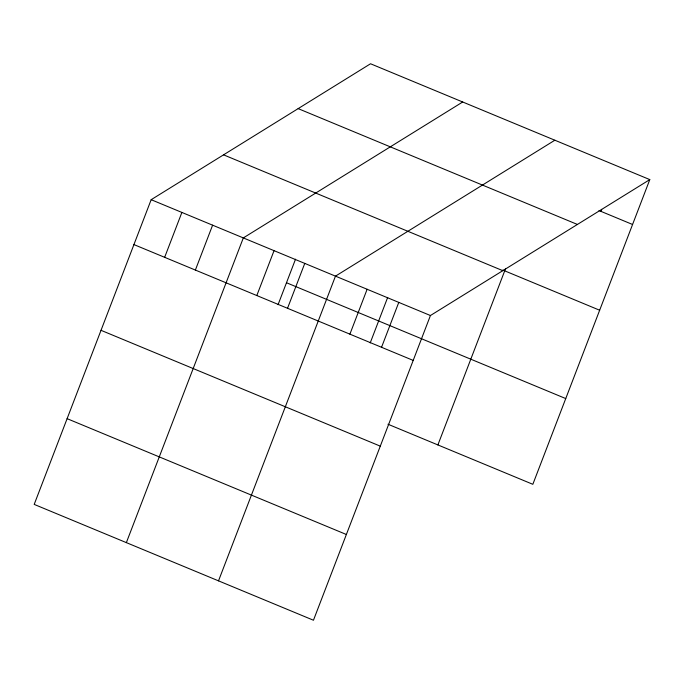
<?xml version="1.0" encoding="UTF-8"?>
<svg xmlns="http://www.w3.org/2000/svg" width="684" height="684" viewBox="0 0 684 684"><rect width="100%" height="100%" fill="white"/><g stroke="black" fill="none" stroke-linecap="round" stroke-linejoin="round"><path stroke-width="1.03" d="M151.164 199.694L34.2 504.399L313.46 620.234L430.433 315.521L649.8 179.601L370.54 63.766L151.164 199.694L430.433 315.521M164.656 257.321L181.884 212.433M195.376 270.06L212.604 225.173M126.36 542.626L243.324 237.912L462.692 101.993M256.808 295.548L274.045 250.66M278.063 304.671L295.531 259.176M287.528 308.287L304.765 263.4M218.512 580.853L335.476 276.139L554.852 140.22M349.9 334.16L367.128 289.264M370.224 342.898L387.683 297.403M381.544 347.284L398.781 302.396M437.888 444.925L505.476 268.855M600.92 211.365L601.689 209.364M649.8 179.601L532.836 484.306L387.965 424.225M599.004 210.561L632.572 224.489M298.147 108.619L577.407 224.455M502.791 270.052L599.654 310.228M223.557 154.84L502.817 270.667M286.485 282.74L565.745 398.567M133.936 244.581L413.196 360.408M101.027 330.321L380.287 446.148M67.109 418.659L346.378 534.495"/></g></svg>
